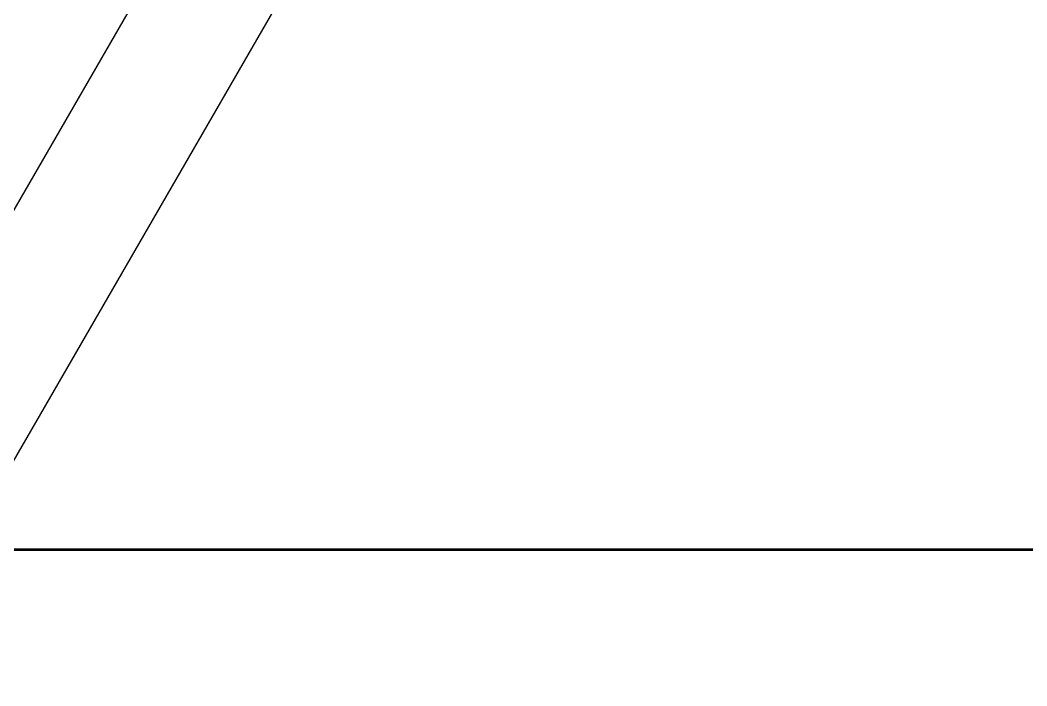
# Model space of a CAD drawing. Header units: feet. Extents: x -17 to 661, y -41 to 600.
# Drawn here: x 654.7316 to 655.1534, y 569.4958 to 569.7749 of the extents above; entities that cross this region are included whole.
import ezdxf

# ---------------------------------------------------------------- set-up
doc = ezdxf.new("R2010")
doc.units = ezdxf.units.FT
doc.header["$MEASUREMENT"] = 0
doc.layers.add('PDF2_0', color=7, linetype='Continuous', true_color=0x767676)
doc.layers.add('PDF2_x-model-project-components-MET$Enclosure$Exteriopr$Views', color=7, linetype='Continuous')

msp = doc.modelspace()

# ---------------------------------------------------------------- linework, layer by layer
at = {"layer": 'PDF2_0', "color": 7, "lineweight": 25}
msp.add_lwpolyline([(655.4672, 570.97444), (654.06532, 568.54583), (654.11116, 568.52), (655.51294, 570.94853), (655.46731, 570.97438)], dxfattribs=at)
at = {"layer": 'PDF2_0', "color": 252, "lineweight": 0, "const_width": 0.000833}
msp.add_lwpolyline([(654.63412, 570.25389), (655.335, 570.25389), (655.335, 569.553), (654.63412, 569.553)], close=True, dxfattribs=at)
at = {"layer": 'PDF2_0', "color": 252, "lineweight": 25}
msp.add_lwpolyline([(654.6337, 570.2543), (655.33459, 570.2543), (655.33459, 569.55258), (654.6337, 569.55258)], close=True, dxfattribs=at)
at = {"layer": 'PDF2_0', "color": 7, "true_color": 0xffffff, "transparency": 33554559}
for points in [[(655.08623, 570.48515), (655.08207, 570.49016), (654.53119, 569.52424)], [(654.53869, 569.52341), (655.08623, 570.48515), (654.53119, 569.52424)], [(655.08623, 570.47432), (654.53869, 569.52341), (655.08623, 570.48515)], [(654.55453, 569.54175), (655.08623, 570.47432), (654.53869, 569.52341)]]:
    msp.add_solid(points, dxfattribs=at)
at = {"layer": 'PDF2_x-model-project-components-MET$Enclosure$Exteriopr$Views', "color": 9, "true_color": 0xb9b9b9, "transparency": 33554559}
for points in [[(655.0829, 570.48932), (654.53119, 569.52424), (655.08207, 570.49016)], [(654.53286, 569.52341), (655.0829, 570.48932), (654.53119, 569.52424)], [(655.0854, 570.48682), (654.53286, 569.52341), (655.0829, 570.48932)], [(654.53536, 569.52258), (655.0854, 570.48682), (654.53286, 569.52341)], [(655.08623, 570.48515), (654.53536, 569.52258), (655.0854, 570.48682)], [(654.53786, 569.52258), (655.08623, 570.48515), (654.53536, 569.52258)], [(655.08707, 570.48349), (654.53869, 569.52258), (655.08623, 570.48432)], [(654.53952, 569.52341), (655.08707, 570.48349), (654.53869, 569.52258)], [(655.08707, 570.48099), (654.53952, 569.52341), (655.08707, 570.48349)], [(654.54202, 569.52424), (655.08707, 570.48099), (654.53952, 569.52341)]]:
    msp.add_solid(points, dxfattribs=at)

doc.saveas('drawing.dxf')
